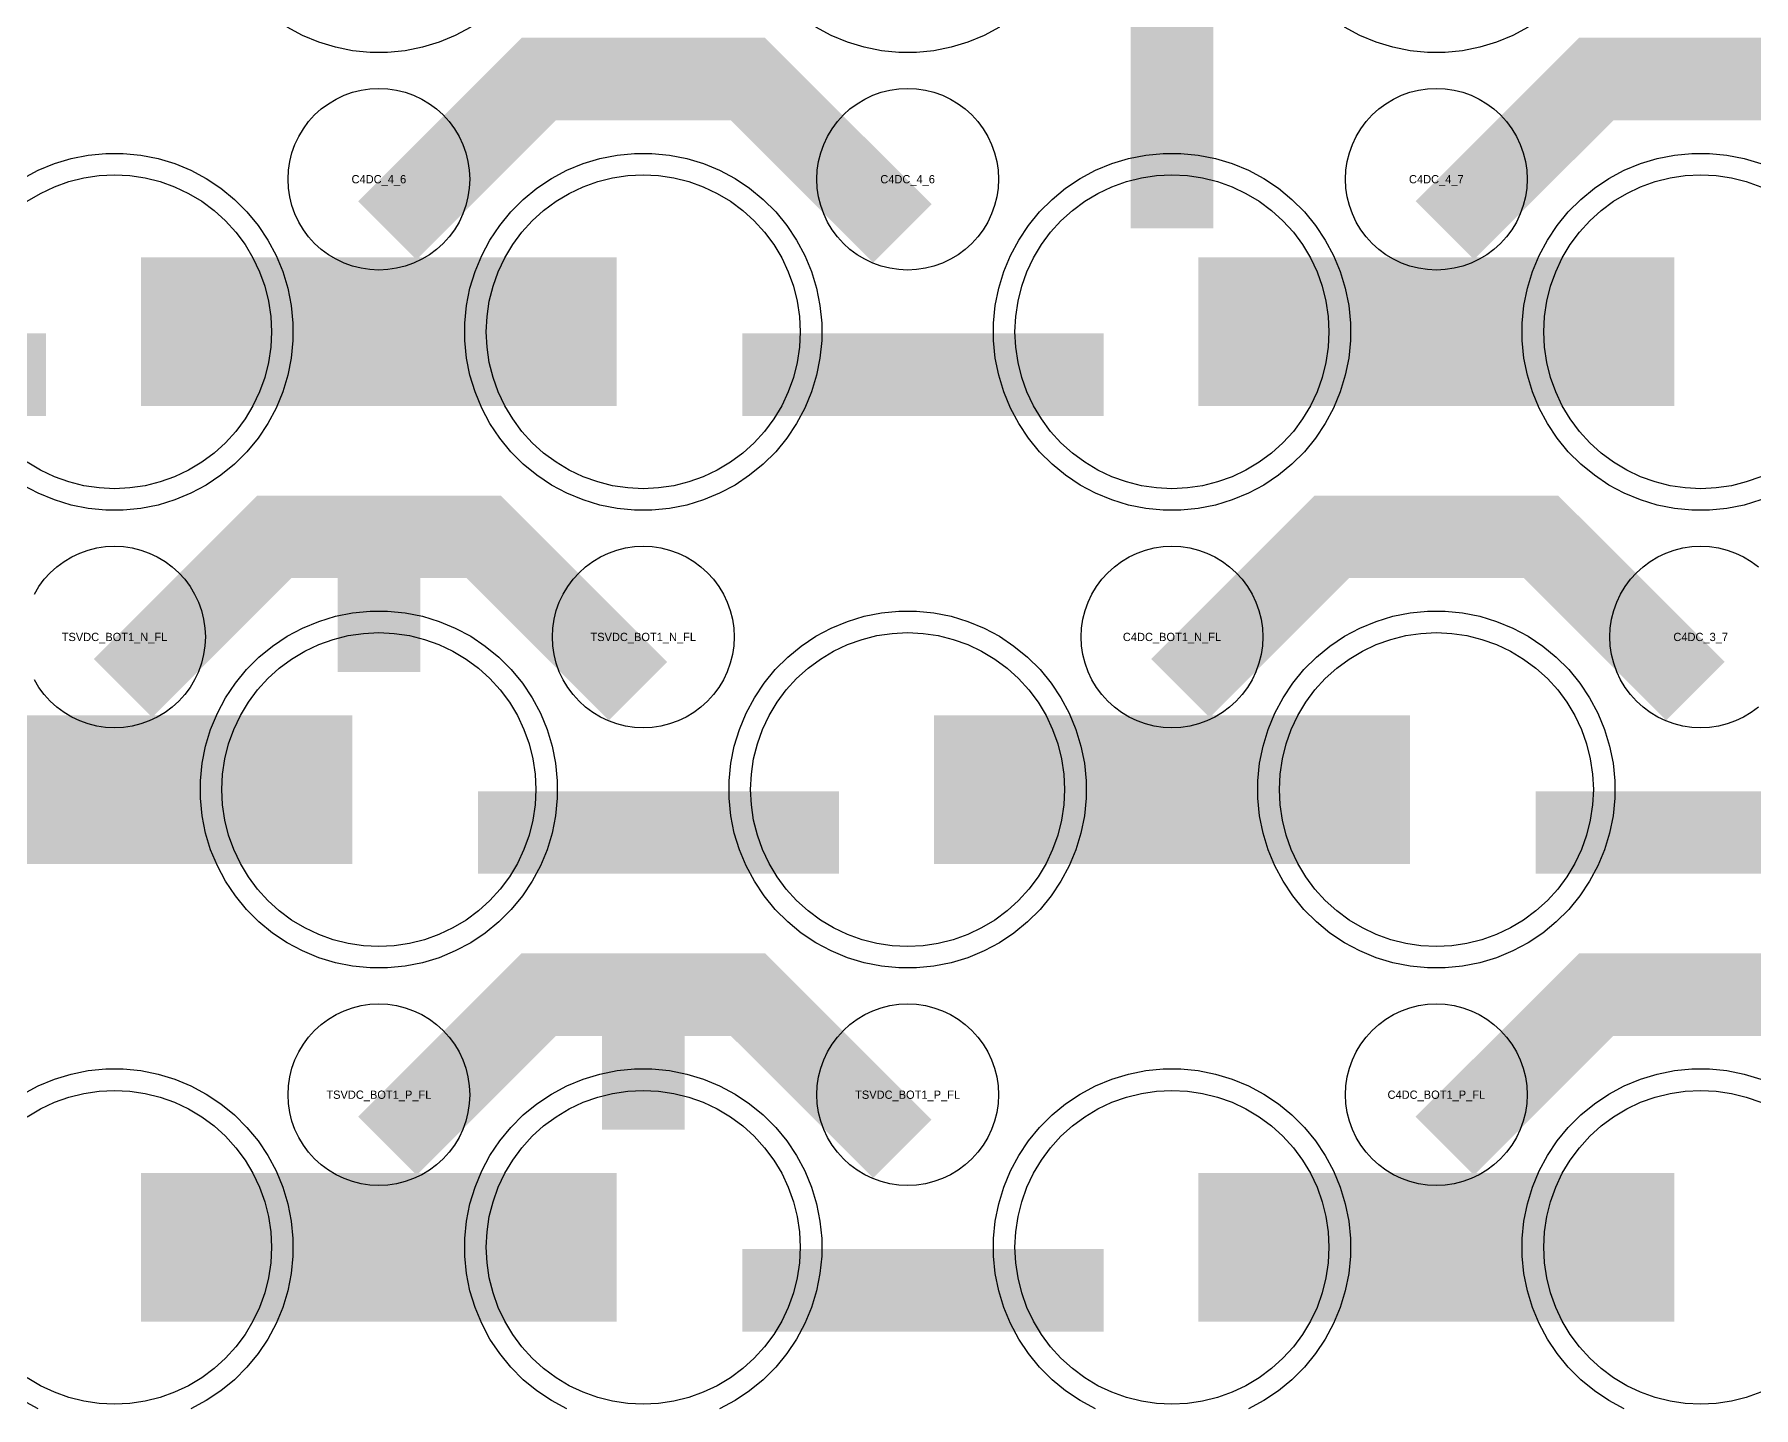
# Model space of a CAD drawing. Extents: x -11880 to 11880, y -14992 to 14992.
# Drawn here: x -10104 to -9584, y -14611 to -14195 of the extents above; entities that cross this region are included whole.
import ezdxf
from ezdxf.enums import TextEntityAlignment as Align

# ---------------------------------------------------------------- set-up
doc = ezdxf.new("R2010")
doc.units = 0
doc.header["$MEASUREMENT"] = 0
for name, color, linetype in [('GDS_775_DT_237', 138, 'CONTINUOUS'), ('RDL1_FS', 34, 'CONTINUOUS'), ('RDL_BS', 160, 'CONTINUOUS')]:
    doc.layers.add(name, color=color, linetype=linetype)

msp = doc.modelspace()

# ---------------------------------------------------------------- linework, layer by layer
at = {"layer": 'RDL1_FS', "color": 241, "true_color": 0xf7abae}
for points in [[(-10106.395, -14245.808), (-10102.395, -14243.41), (-10098.181, -14241.418), (-10093.791, -14239.846), (-10089.268, -14238.714), (-10084.657, -14238.03), (-10080, -14237.801), (-10075.343, -14238.03), (-10070.732, -14238.714), (-10066.209, -14239.846), (-10061.819, -14241.418), (-10057.605, -14243.41), (-10053.605, -14245.808), (-10049.86, -14248.586), (-10046.406, -14251.716), (-10043.276, -14255.17), (-10040.498, -14258.915), (-10038.1, -14262.915), (-10036.108, -14267.129), (-10034.536, -14271.519), (-10033.404, -14276.042), (-10032.72, -14280.653), (-10032.491, -14285.31), (-10032.72, -14289.967), (-10033.404, -14294.578), (-10034.536, -14299.101), (-10036.108, -14303.491), (-10038.1, -14307.705), (-10040.498, -14311.705), (-10043.276, -14315.45), (-10046.406, -14318.904), (-10049.86, -14322.034), (-10053.605, -14324.812), (-10057.605, -14327.21), (-10061.819, -14329.202), (-10066.209, -14330.774), (-10070.732, -14331.906), (-10075.343, -14332.59), (-10080, -14332.819), (-10084.657, -14332.59), (-10089.268, -14331.906), (-10093.791, -14330.774), (-10098.181, -14329.202), (-10102.395, -14327.21), (-10106.395, -14324.812)], [(-9581.819, -14329.202), (-9586.209, -14330.774), (-9590.732, -14331.906), (-9595.343, -14332.59), (-9600, -14332.819), (-9604.657, -14332.59), (-9609.268, -14331.906), (-9613.791, -14330.774), (-9618.181, -14329.202), (-9622.395, -14327.21), (-9626.395, -14324.812), (-9630.14, -14322.034), (-9633.594, -14318.904), (-9636.724, -14315.45), (-9639.502, -14311.705), (-9641.9, -14307.705), (-9643.892, -14303.491), (-9645.464, -14299.101), (-9646.596, -14294.578), (-9647.28, -14289.967), (-9647.509, -14285.31), (-9647.28, -14280.653), (-9646.596, -14276.042), (-9645.464, -14271.519), (-9643.892, -14267.129), (-9641.9, -14262.915), (-9639.502, -14258.915), (-9636.724, -14255.17), (-9633.594, -14251.716), (-9630.14, -14248.586), (-9626.395, -14245.808), (-9622.395, -14243.41), (-9618.181, -14241.418), (-9613.791, -14239.846), (-9609.268, -14238.714), (-9604.657, -14238.03), (-9600, -14237.801), (-9595.343, -14238.03), (-9590.732, -14238.714), (-9586.209, -14239.846), (-9581.819, -14241.418)], [(-10106.395, -14522.933), (-10102.395, -14520.535), (-10098.181, -14518.543), (-10093.791, -14516.971), (-10089.268, -14515.839), (-10084.657, -14515.155), (-10080, -14514.926), (-10075.343, -14515.155), (-10070.732, -14515.839), (-10066.209, -14516.971), (-10061.819, -14518.543), (-10057.605, -14520.535), (-10053.605, -14522.933), (-10049.86, -14525.711), (-10046.406, -14528.841), (-10043.276, -14532.295), (-10040.498, -14536.04), (-10038.1, -14540.04), (-10036.108, -14544.254), (-10034.536, -14548.644), (-10033.404, -14553.167), (-10032.72, -14557.778), (-10032.491, -14562.435), (-10032.72, -14567.092), (-10033.404, -14571.703), (-10034.536, -14576.226), (-10036.108, -14580.616), (-10038.1, -14584.83), (-10040.498, -14588.83), (-10043.276, -14592.575), (-10046.406, -14596.029), (-10049.86, -14599.159), (-10053.605, -14601.937), (-10057.605, -14604.335), (-10061.819, -14606.327), (-10066.209, -14607.899), (-10070.732, -14609.031), (-10075.343, -14609.715), (-10080, -14609.944), (-10084.657, -14609.715), (-10089.268, -14609.031), (-10093.791, -14607.899), (-10098.181, -14606.327), (-10102.395, -14604.335), (-10106.395, -14601.937)], [(-9581.819, -14606.327), (-9586.209, -14607.899), (-9590.732, -14609.031), (-9595.343, -14609.715), (-9600, -14609.944), (-9604.657, -14609.715), (-9609.268, -14609.031), (-9613.791, -14607.899), (-9618.181, -14606.327), (-9622.395, -14604.335), (-9626.395, -14601.937), (-9630.14, -14599.159), (-9633.594, -14596.029), (-9636.724, -14592.575), (-9639.502, -14588.83), (-9641.9, -14584.83), (-9643.892, -14580.616), (-9645.464, -14576.226), (-9646.596, -14571.703), (-9647.28, -14567.092), (-9647.509, -14562.435), (-9647.28, -14557.778), (-9646.596, -14553.167), (-9645.464, -14548.644), (-9643.892, -14544.254), (-9641.9, -14540.04), (-9639.502, -14536.04), (-9636.724, -14532.295), (-9633.594, -14528.841), (-9630.14, -14525.711), (-9626.395, -14522.933), (-9622.395, -14520.535), (-9618.181, -14518.543), (-9613.791, -14516.971), (-9609.268, -14515.839), (-9604.657, -14515.155), (-9600, -14514.926), (-9595.343, -14515.155), (-9590.732, -14515.839), (-9586.209, -14516.971), (-9581.819, -14518.543)]]:
    msp.add_lwpolyline(points, dxfattribs=at)
for points in [[(-9920, -14332.819), (-9924.657, -14332.59), (-9929.268, -14331.906), (-9933.791, -14330.774), (-9938.181, -14329.202), (-9942.395, -14327.21), (-9946.395, -14324.812), (-9950.14, -14322.034), (-9953.594, -14318.904), (-9956.724, -14315.45), (-9959.502, -14311.705), (-9961.9, -14307.705), (-9963.892, -14303.491), (-9965.464, -14299.101), (-9966.596, -14294.578), (-9967.28, -14289.967), (-9967.509, -14285.31), (-9967.28, -14280.653), (-9966.596, -14276.042), (-9965.464, -14271.519), (-9963.892, -14267.129), (-9961.9, -14262.915), (-9959.502, -14258.915), (-9956.724, -14255.17), (-9953.594, -14251.716), (-9950.14, -14248.586), (-9946.395, -14245.808), (-9942.395, -14243.41), (-9938.181, -14241.418), (-9933.791, -14239.846), (-9929.268, -14238.714), (-9924.657, -14238.03), (-9920, -14237.801), (-9915.343, -14238.03), (-9910.732, -14238.714), (-9906.209, -14239.846), (-9901.819, -14241.418), (-9897.605, -14243.41), (-9893.605, -14245.808), (-9889.86, -14248.586), (-9886.406, -14251.716), (-9883.276, -14255.17), (-9880.498, -14258.915), (-9878.1, -14262.915), (-9876.108, -14267.129), (-9874.536, -14271.519), (-9873.404, -14276.042), (-9872.72, -14280.653), (-9872.491, -14285.31), (-9872.72, -14289.967), (-9873.404, -14294.578), (-9874.536, -14299.101), (-9876.108, -14303.491), (-9878.1, -14307.705), (-9880.498, -14311.705), (-9883.276, -14315.45), (-9886.406, -14318.904), (-9889.86, -14322.034), (-9893.605, -14324.812), (-9897.605, -14327.21), (-9901.819, -14329.202), (-9906.209, -14330.774), (-9910.732, -14331.906), (-9915.343, -14332.59)], [(-9760, -14332.819), (-9764.657, -14332.59), (-9769.268, -14331.906), (-9773.791, -14330.774), (-9778.181, -14329.202), (-9782.395, -14327.21), (-9786.395, -14324.812), (-9790.14, -14322.034), (-9793.594, -14318.904), (-9796.724, -14315.45), (-9799.502, -14311.705), (-9801.9, -14307.705), (-9803.892, -14303.491), (-9805.464, -14299.101), (-9806.596, -14294.578), (-9807.28, -14289.967), (-9807.509, -14285.31), (-9807.28, -14280.653), (-9806.596, -14276.042), (-9805.464, -14271.519), (-9803.892, -14267.129), (-9801.9, -14262.915), (-9799.502, -14258.915), (-9796.724, -14255.17), (-9793.594, -14251.716), (-9790.14, -14248.586), (-9786.395, -14245.808), (-9782.395, -14243.41), (-9778.181, -14241.418), (-9773.791, -14239.846), (-9769.268, -14238.714), (-9764.657, -14238.03), (-9760, -14237.801), (-9755.343, -14238.03), (-9750.732, -14238.714), (-9746.209, -14239.846), (-9741.819, -14241.418), (-9737.605, -14243.41), (-9733.605, -14245.808), (-9729.86, -14248.586), (-9726.406, -14251.716), (-9723.276, -14255.17), (-9720.498, -14258.915), (-9718.1, -14262.915), (-9716.108, -14267.129), (-9714.536, -14271.519), (-9713.404, -14276.042), (-9712.72, -14280.653), (-9712.491, -14285.31), (-9712.72, -14289.967), (-9713.404, -14294.578), (-9714.536, -14299.101), (-9716.108, -14303.491), (-9718.1, -14307.705), (-9720.498, -14311.705), (-9723.276, -14315.45), (-9726.406, -14318.904), (-9729.86, -14322.034), (-9733.605, -14324.812), (-9737.605, -14327.21), (-9741.819, -14329.202), (-9746.209, -14330.774), (-9750.732, -14331.906), (-9755.343, -14332.59)], [(-10000, -14471.379), (-10004.657, -14471.15), (-10009.268, -14470.466), (-10013.791, -14469.334), (-10018.181, -14467.762), (-10022.395, -14465.77), (-10026.395, -14463.372), (-10030.14, -14460.594), (-10033.594, -14457.464), (-10036.724, -14454.01), (-10039.502, -14450.265), (-10041.9, -14446.265), (-10043.892, -14442.051), (-10045.464, -14437.661), (-10046.596, -14433.138), (-10047.28, -14428.527), (-10047.509, -14423.87), (-10047.28, -14419.213), (-10046.596, -14414.602), (-10045.464, -14410.079), (-10043.892, -14405.689), (-10041.9, -14401.475), (-10039.502, -14397.475), (-10036.724, -14393.73), (-10033.594, -14390.276), (-10030.14, -14387.146), (-10026.395, -14384.368), (-10022.395, -14381.97), (-10018.181, -14379.978), (-10013.791, -14378.406), (-10009.268, -14377.274), (-10004.657, -14376.59), (-10000, -14376.361), (-9995.343, -14376.59), (-9990.732, -14377.274), (-9986.209, -14378.406), (-9981.819, -14379.978), (-9977.605, -14381.97), (-9973.605, -14384.368), (-9969.86, -14387.146), (-9966.406, -14390.276), (-9963.276, -14393.73), (-9960.498, -14397.475), (-9958.1, -14401.475), (-9956.108, -14405.689), (-9954.536, -14410.079), (-9953.404, -14414.602), (-9952.72, -14419.213), (-9952.491, -14423.87), (-9952.72, -14428.527), (-9953.404, -14433.138), (-9954.536, -14437.661), (-9956.108, -14442.051), (-9958.1, -14446.265), (-9960.498, -14450.265), (-9963.276, -14454.01), (-9966.406, -14457.464), (-9969.86, -14460.594), (-9973.605, -14463.372), (-9977.605, -14465.77), (-9981.819, -14467.762), (-9986.209, -14469.334), (-9990.732, -14470.466), (-9995.343, -14471.15)], [(-9840, -14471.379), (-9844.657, -14471.15), (-9849.268, -14470.466), (-9853.791, -14469.334), (-9858.181, -14467.762), (-9862.395, -14465.77), (-9866.395, -14463.372), (-9870.14, -14460.594), (-9873.594, -14457.464), (-9876.724, -14454.01), (-9879.502, -14450.265), (-9881.9, -14446.265), (-9883.892, -14442.051), (-9885.464, -14437.661), (-9886.596, -14433.138), (-9887.28, -14428.527), (-9887.509, -14423.87), (-9887.28, -14419.213), (-9886.596, -14414.602), (-9885.464, -14410.079), (-9883.892, -14405.689), (-9881.9, -14401.475), (-9879.502, -14397.475), (-9876.724, -14393.73), (-9873.594, -14390.276), (-9870.14, -14387.146), (-9866.395, -14384.368), (-9862.395, -14381.97), (-9858.181, -14379.978), (-9853.791, -14378.406), (-9849.268, -14377.274), (-9844.657, -14376.59), (-9840, -14376.361), (-9835.343, -14376.59), (-9830.732, -14377.274), (-9826.209, -14378.406), (-9821.819, -14379.978), (-9817.605, -14381.97), (-9813.605, -14384.368), (-9809.86, -14387.146), (-9806.406, -14390.276), (-9803.276, -14393.73), (-9800.498, -14397.475), (-9798.1, -14401.475), (-9796.108, -14405.689), (-9794.536, -14410.079), (-9793.404, -14414.602), (-9792.72, -14419.213), (-9792.491, -14423.87), (-9792.72, -14428.527), (-9793.404, -14433.138), (-9794.536, -14437.661), (-9796.108, -14442.051), (-9798.1, -14446.265), (-9800.498, -14450.265), (-9803.276, -14454.01), (-9806.406, -14457.464), (-9809.86, -14460.594), (-9813.605, -14463.372), (-9817.605, -14465.77), (-9821.819, -14467.762), (-9826.209, -14469.334), (-9830.732, -14470.466), (-9835.343, -14471.15)], [(-9680, -14471.379), (-9684.657, -14471.15), (-9689.268, -14470.466), (-9693.791, -14469.334), (-9698.181, -14467.762), (-9702.395, -14465.77), (-9706.395, -14463.372), (-9710.14, -14460.594), (-9713.594, -14457.464), (-9716.724, -14454.01), (-9719.502, -14450.265), (-9721.9, -14446.265), (-9723.892, -14442.051), (-9725.464, -14437.661), (-9726.596, -14433.138), (-9727.28, -14428.527), (-9727.509, -14423.87), (-9727.28, -14419.213), (-9726.596, -14414.602), (-9725.464, -14410.079), (-9723.892, -14405.689), (-9721.9, -14401.475), (-9719.502, -14397.475), (-9716.724, -14393.73), (-9713.594, -14390.276), (-9710.14, -14387.146), (-9706.395, -14384.368), (-9702.395, -14381.97), (-9698.181, -14379.978), (-9693.791, -14378.406), (-9689.268, -14377.274), (-9684.657, -14376.59), (-9680, -14376.361), (-9675.343, -14376.59), (-9670.732, -14377.274), (-9666.209, -14378.406), (-9661.819, -14379.978), (-9657.605, -14381.97), (-9653.605, -14384.368), (-9649.86, -14387.146), (-9646.406, -14390.276), (-9643.276, -14393.73), (-9640.498, -14397.475), (-9638.1, -14401.475), (-9636.108, -14405.689), (-9634.536, -14410.079), (-9633.404, -14414.602), (-9632.72, -14419.213), (-9632.491, -14423.87), (-9632.72, -14428.527), (-9633.404, -14433.138), (-9634.536, -14437.661), (-9636.108, -14442.051), (-9638.1, -14446.265), (-9640.498, -14450.265), (-9643.276, -14454.01), (-9646.406, -14457.464), (-9649.86, -14460.594), (-9653.605, -14463.372), (-9657.605, -14465.77), (-9661.819, -14467.762), (-9666.209, -14469.334), (-9670.732, -14470.466), (-9675.343, -14471.15)], [(-9920, -14609.944), (-9924.657, -14609.715), (-9929.268, -14609.031), (-9933.791, -14607.899), (-9938.181, -14606.327), (-9942.395, -14604.335), (-9946.395, -14601.937), (-9950.14, -14599.159), (-9953.594, -14596.029), (-9956.724, -14592.575), (-9959.502, -14588.83), (-9961.9, -14584.83), (-9963.892, -14580.616), (-9965.464, -14576.226), (-9966.596, -14571.703), (-9967.28, -14567.092), (-9967.509, -14562.435), (-9967.28, -14557.778), (-9966.596, -14553.167), (-9965.464, -14548.644), (-9963.892, -14544.254), (-9961.9, -14540.04), (-9959.502, -14536.04), (-9956.724, -14532.295), (-9953.594, -14528.841), (-9950.14, -14525.711), (-9946.395, -14522.933), (-9942.395, -14520.535), (-9938.181, -14518.543), (-9933.791, -14516.971), (-9929.268, -14515.839), (-9924.657, -14515.155), (-9920, -14514.926), (-9915.343, -14515.155), (-9910.732, -14515.839), (-9906.209, -14516.971), (-9901.819, -14518.543), (-9897.605, -14520.535), (-9893.605, -14522.933), (-9889.86, -14525.711), (-9886.406, -14528.841), (-9883.276, -14532.295), (-9880.498, -14536.04), (-9878.1, -14540.04), (-9876.108, -14544.254), (-9874.536, -14548.644), (-9873.404, -14553.167), (-9872.72, -14557.778), (-9872.491, -14562.435), (-9872.72, -14567.092), (-9873.404, -14571.703), (-9874.536, -14576.226), (-9876.108, -14580.616), (-9878.1, -14584.83), (-9880.498, -14588.83), (-9883.276, -14592.575), (-9886.406, -14596.029), (-9889.86, -14599.159), (-9893.605, -14601.937), (-9897.605, -14604.335), (-9901.819, -14606.327), (-9906.209, -14607.899), (-9910.732, -14609.031), (-9915.343, -14609.715)], [(-9760, -14609.944), (-9764.657, -14609.715), (-9769.268, -14609.031), (-9773.791, -14607.899), (-9778.181, -14606.327), (-9782.395, -14604.335), (-9786.395, -14601.937), (-9790.14, -14599.159), (-9793.594, -14596.029), (-9796.724, -14592.575), (-9799.502, -14588.83), (-9801.9, -14584.83), (-9803.892, -14580.616), (-9805.464, -14576.226), (-9806.596, -14571.703), (-9807.28, -14567.092), (-9807.509, -14562.435), (-9807.28, -14557.778), (-9806.596, -14553.167), (-9805.464, -14548.644), (-9803.892, -14544.254), (-9801.9, -14540.04), (-9799.502, -14536.04), (-9796.724, -14532.295), (-9793.594, -14528.841), (-9790.14, -14525.711), (-9786.395, -14522.933), (-9782.395, -14520.535), (-9778.181, -14518.543), (-9773.791, -14516.971), (-9769.268, -14515.839), (-9764.657, -14515.155), (-9760, -14514.926), (-9755.343, -14515.155), (-9750.732, -14515.839), (-9746.209, -14516.971), (-9741.819, -14518.543), (-9737.605, -14520.535), (-9733.605, -14522.933), (-9729.86, -14525.711), (-9726.406, -14528.841), (-9723.276, -14532.295), (-9720.498, -14536.04), (-9718.1, -14540.04), (-9716.108, -14544.254), (-9714.536, -14548.644), (-9713.404, -14553.167), (-9712.72, -14557.778), (-9712.491, -14562.435), (-9712.72, -14567.092), (-9713.404, -14571.703), (-9714.536, -14576.226), (-9716.108, -14580.616), (-9718.1, -14584.83), (-9720.498, -14588.83), (-9723.276, -14592.575), (-9726.406, -14596.029), (-9729.86, -14599.159), (-9733.605, -14601.937), (-9737.605, -14604.335), (-9741.819, -14606.327), (-9746.209, -14607.899), (-9750.732, -14609.031), (-9755.343, -14609.715)]]:
    msp.add_lwpolyline(points, close=True, dxfattribs=at)
for points in [[(-10071.998, -14285.31, 45, 45, 0), (-9999.998, -14285.31, 45, 45, 0)], [(-9999.998, -14285.31, 45, 45, 0), (-9927.998, -14285.31, 45, 45, 0)], [(-9751.998, -14285.31, 45, 45, 0), (-9679.998, -14285.31, 45, 45, 0)], [(-9679.998, -14285.31, 45, 45, 0), (-9607.998, -14285.31, 45, 45, 0)], [(-10151.998, -14423.87, 45, 45, 0), (-10079.998, -14423.87, 45, 45, 0)], [(-10079.998, -14423.87, 45, 45, 0), (-10007.998, -14423.87, 45, 45, 0)], [(-9831.998, -14423.87, 45, 45, 0), (-9759.998, -14423.87, 45, 45, 0)], [(-9759.998, -14423.87, 45, 45, 0), (-9687.998, -14423.87, 45, 45, 0)], [(-10071.998, -14562.435, 45, 45, 0), (-9999.998, -14562.435, 45, 45, 0)], [(-9999.998, -14562.435, 45, 45, 0), (-9927.998, -14562.435, 45, 45, 0)], [(-9751.998, -14562.435, 45, 45, 0), (-9679.998, -14562.435, 45, 45, 0)], [(-9679.998, -14562.435, 45, 45, 0), (-9607.998, -14562.435, 45, 45, 0)]]:
    msp.add_lwpolyline(points, format="xyseb", dxfattribs=at)
at = {"layer": 'RDL_BS', "color": 241, "true_color": 0xf7abae}
for points in [[(-9760, -14254.035, 25, 25, 0), (-9760, -14147.258, 25, 25, 0)], [(-10209.984, -14298.323, 25, 25, 0), (-10100.719, -14298.323, 25, 25, 0)], [(-9889.984, -14298.323, 25, 25, 0), (-9780.719, -14298.323, 25, 25, 0)], [(-10000, -14343.051, 25, 25, 0), (-10000, -14388.259, 25, 25, 0)], [(-10077.438, -14393.184, 25, 25, 0), (-10031.623, -14347.369, 25, 25, 0), (-9998.07, -14347.369, 25, 25, 0)], [(-9921.599, -14394.083, 25, 25, 0), (-9968.313, -14347.369, 25, 25, 0), (-9998.071, -14347.369, 25, 25, 0)], [(-9969.984, -14436.883, 25, 25, 0), (-9860.719, -14436.883, 25, 25, 0)], [(-9649.984, -14436.883, 25, 25, 0), (-9540.719, -14436.883, 25, 25, 0)], [(-9997.438, -14531.749, 25, 25, 0), (-9951.623, -14485.934, 25, 25, 0), (-9918.07, -14485.934, 25, 25, 0)], [(-9920, -14481.616, 25, 25, 0), (-9920, -14526.824, 25, 25, 0)], [(-9841.599, -14532.648, 25, 25, 0), (-9888.313, -14485.934, 25, 25, 0), (-9918.071, -14485.934, 25, 25, 0)], [(-9889.984, -14575.448, 25, 25, 0), (-9780.719, -14575.448, 25, 25, 0)]]:
    msp.add_lwpolyline(points, format="xyseb", dxfattribs=at)
at = {"layer": 'RDL_BS'}
for points in [[(-9972.223, -14193.128), (-9976.885, -14195.62), (-9981.795, -14197.651), (-9986.835, -14199.182), (-9992.062, -14200.228), (-9997.356, -14200.745), (-10002.644, -14200.745), (-10007.938, -14200.228), (-10013.165, -14199.182), (-10018.205, -14197.651), (-10023.115, -14195.62), (-10027.777, -14193.128)], [(-9582.557, -14398.936), (-9584.72, -14400.539), (-9587.044, -14401.932), (-9589.481, -14403.084), (-9592.016, -14403.991), (-9594.635, -14404.648), (-9597.307, -14405.044), (-9600, -14405.176), (-9602.693, -14405.044), (-9605.365, -14404.648), (-9607.984, -14403.991), (-9610.519, -14403.084), (-9612.956, -14401.932), (-9615.28, -14400.539), (-9617.443, -14398.936), (-9619.442, -14397.124), (-9621.254, -14395.125), (-9622.857, -14392.962), (-9624.25, -14390.638), (-9625.402, -14388.201), (-9626.309, -14385.666), (-9626.966, -14383.047), (-9627.362, -14380.375), (-9627.494, -14377.682), (-9627.362, -14374.989), (-9626.966, -14372.317), (-9626.309, -14369.698), (-9625.402, -14367.163), (-9624.25, -14364.726), (-9622.857, -14362.402), (-9621.254, -14360.239), (-9619.442, -14358.24), (-9617.443, -14356.428), (-9615.28, -14354.825), (-9612.956, -14353.432), (-9610.519, -14352.28), (-9607.984, -14351.373), (-9605.365, -14350.716), (-9602.693, -14350.32), (-9600, -14350.188), (-9597.307, -14350.32), (-9594.635, -14350.716), (-9592.016, -14351.373), (-9589.481, -14352.28), (-9587.044, -14353.432), (-9584.72, -14354.825), (-9582.557, -14356.428)]]:
    msp.add_lwpolyline(points, dxfattribs=at)
for points in [[(-9997.438, -14254.624, 25, 25, 0), (-9951.623, -14208.809, 25, 25, 0), (-9918.07, -14208.809, 25, 25, 0)], [(-9841.599, -14255.523, 25, 25, 0), (-9888.313, -14208.809, 25, 25, 0), (-9918.071, -14208.809, 25, 25, 0)], [(-9677.438, -14254.624, 25, 25, 0), (-9631.623, -14208.809, 25, 25, 0), (-9598.07, -14208.809, 25, 25, 0)], [(-9521.599, -14255.523, 25, 25, 0), (-9568.313, -14208.809, 25, 25, 0), (-9598.071, -14208.809, 25, 25, 0)], [(-10000, -14361.33, 25, 25, 0), (-10000, -14334.869, 25, 25, 0)], [(-9757.438, -14393.184, 25, 25, 0), (-9711.623, -14347.369, 25, 25, 0), (-9678.07, -14347.369, 25, 25, 0)], [(-9601.599, -14394.083, 25, 25, 0), (-9648.313, -14347.369, 25, 25, 0), (-9678.071, -14347.369, 25, 25, 0)], [(-9920, -14499.895, 25, 25, 0), (-9920, -14473.434, 25, 25, 0)], [(-9677.438, -14531.749, 25, 25, 0), (-9631.623, -14485.934, 25, 25, 0), (-9598.07, -14485.934, 25, 25, 0)], [(-9521.599, -14532.648, 25, 25, 0), (-9568.313, -14485.934, 25, 25, 0), (-9598.071, -14485.934, 25, 25, 0)]]:
    msp.add_lwpolyline(points, format="xyseb", dxfattribs=at)
at = {"layer": 'RDL_BS', "color": 241, "true_color": 0xf7abae}
for points in [[(-9812.223, -14193.128), (-9816.885, -14195.62), (-9821.795, -14197.651), (-9826.835, -14199.182), (-9832.062, -14200.228), (-9837.356, -14200.745), (-9842.644, -14200.745), (-9847.938, -14200.228), (-9853.165, -14199.182), (-9858.205, -14197.651), (-9863.115, -14195.62), (-9867.777, -14193.128)], [(-9652.223, -14193.128), (-9656.885, -14195.62), (-9661.795, -14197.651), (-9666.835, -14199.182), (-9672.062, -14200.228), (-9677.356, -14200.745), (-9682.644, -14200.745), (-9687.938, -14200.228), (-9693.165, -14199.182), (-9698.205, -14197.651), (-9703.115, -14195.62), (-9707.777, -14193.128)], [(-10107.777, -14238.927), (-10103.115, -14236.435), (-10098.205, -14234.404), (-10093.165, -14232.873), (-10087.938, -14231.827), (-10082.644, -14231.31), (-10077.356, -14231.31), (-10072.062, -14231.827), (-10066.835, -14232.873), (-10061.795, -14234.404), (-10056.885, -14236.435), (-10052.223, -14238.927), (-10047.809, -14241.874), (-10043.708, -14245.236), (-10039.926, -14249.018), (-10036.564, -14253.119), (-10033.617, -14257.533), (-10031.125, -14262.195), (-10029.094, -14267.105), (-10027.563, -14272.145), (-10026.517, -14277.372), (-10026, -14282.666), (-10026, -14287.954), (-10026.517, -14293.248), (-10027.563, -14298.475), (-10029.094, -14303.515), (-10031.125, -14308.425), (-10033.617, -14313.087), (-10036.564, -14317.501), (-10039.926, -14321.602), (-10043.708, -14325.384), (-10047.809, -14328.746), (-10052.223, -14331.693), (-10056.885, -14334.185), (-10061.795, -14336.216), (-10066.835, -14337.747), (-10072.062, -14338.793), (-10077.356, -14339.31), (-10082.644, -14339.31), (-10087.938, -14338.793), (-10093.165, -14337.747), (-10098.205, -14336.216), (-10103.115, -14334.185), (-10107.777, -14331.693)], [(-9581.795, -14336.216), (-9586.835, -14337.747), (-9592.062, -14338.793), (-9597.356, -14339.31), (-9602.644, -14339.31), (-9607.938, -14338.793), (-9613.165, -14337.747), (-9618.205, -14336.216), (-9623.115, -14334.185), (-9627.777, -14331.693), (-9632.191, -14328.746), (-9636.292, -14325.384), (-9640.074, -14321.602), (-9643.436, -14317.501), (-9646.383, -14313.087), (-9648.875, -14308.425), (-9650.906, -14303.515), (-9652.437, -14298.475), (-9653.483, -14293.248), (-9654, -14287.954), (-9654, -14282.666), (-9653.483, -14277.372), (-9652.437, -14272.145), (-9650.906, -14267.105), (-9648.875, -14262.195), (-9646.383, -14257.533), (-9643.436, -14253.119), (-9640.074, -14249.018), (-9636.292, -14245.236), (-9632.191, -14241.874), (-9627.777, -14238.927), (-9623.115, -14236.435), (-9618.205, -14234.404), (-9613.165, -14232.873), (-9607.938, -14231.827), (-9602.644, -14231.31), (-9597.356, -14231.31), (-9592.062, -14231.827), (-9586.835, -14232.873), (-9581.795, -14234.404)], [(-10104.25, -14364.726), (-10102.857, -14362.402), (-10101.254, -14360.239), (-10099.442, -14358.24), (-10097.443, -14356.428), (-10095.28, -14354.825), (-10092.956, -14353.432), (-10090.519, -14352.28), (-10087.984, -14351.373), (-10085.365, -14350.716), (-10082.693, -14350.32), (-10080, -14350.188), (-10077.307, -14350.32), (-10074.635, -14350.716), (-10072.016, -14351.373), (-10069.481, -14352.28), (-10067.044, -14353.432), (-10064.72, -14354.825), (-10062.557, -14356.428), (-10060.558, -14358.24), (-10058.746, -14360.239), (-10057.143, -14362.402), (-10055.75, -14364.726), (-10054.598, -14367.163), (-10053.691, -14369.698), (-10053.034, -14372.317), (-10052.638, -14374.989), (-10052.506, -14377.682), (-10052.638, -14380.375), (-10053.034, -14383.047), (-10053.691, -14385.666), (-10054.598, -14388.201), (-10055.75, -14390.638), (-10057.143, -14392.962), (-10058.746, -14395.125), (-10060.558, -14397.124), (-10062.557, -14398.936), (-10064.72, -14400.539), (-10067.044, -14401.932), (-10069.481, -14403.084), (-10072.016, -14403.991), (-10074.635, -14404.648), (-10077.307, -14405.044), (-10080, -14405.176), (-10082.693, -14405.044), (-10085.365, -14404.648), (-10087.984, -14403.991), (-10090.519, -14403.084), (-10092.956, -14401.932), (-10095.28, -14400.539), (-10097.443, -14398.936), (-10099.442, -14397.124), (-10101.254, -14395.125), (-10102.857, -14392.962), (-10104.25, -14390.638)], [(-10107.777, -14516.052), (-10103.115, -14513.56), (-10098.205, -14511.529), (-10093.165, -14509.998), (-10087.938, -14508.952), (-10082.644, -14508.435), (-10077.356, -14508.435), (-10072.062, -14508.952), (-10066.835, -14509.998), (-10061.795, -14511.529), (-10056.885, -14513.56), (-10052.223, -14516.052), (-10047.809, -14518.999), (-10043.708, -14522.361), (-10039.926, -14526.143), (-10036.564, -14530.244), (-10033.617, -14534.658), (-10031.125, -14539.32), (-10029.094, -14544.23), (-10027.563, -14549.27), (-10026.517, -14554.497), (-10026, -14559.791), (-10026, -14565.079), (-10026.517, -14570.373), (-10027.563, -14575.6), (-10029.094, -14580.64), (-10031.125, -14585.55), (-10033.617, -14590.212), (-10036.564, -14594.626), (-10039.926, -14598.727), (-10043.708, -14602.509), (-10047.809, -14605.871), (-10052.223, -14608.818), (-10056.885, -14611.31)], [(-9943.115, -14611.31), (-9947.777, -14608.818), (-9952.191, -14605.871), (-9956.292, -14602.509), (-9960.074, -14598.727), (-9963.436, -14594.626), (-9966.383, -14590.212), (-9968.875, -14585.55), (-9970.906, -14580.64), (-9972.437, -14575.6), (-9973.483, -14570.373), (-9974, -14565.079), (-9974, -14559.791), (-9973.483, -14554.497), (-9972.437, -14549.27), (-9970.906, -14544.23), (-9968.875, -14539.32), (-9966.383, -14534.658), (-9963.436, -14530.244), (-9960.074, -14526.143), (-9956.292, -14522.361), (-9952.191, -14518.999), (-9947.777, -14516.052), (-9943.115, -14513.56), (-9938.205, -14511.529), (-9933.165, -14509.998), (-9927.938, -14508.952), (-9922.644, -14508.435), (-9917.356, -14508.435), (-9912.062, -14508.952), (-9906.835, -14509.998), (-9901.795, -14511.529), (-9896.885, -14513.56), (-9892.223, -14516.052), (-9887.809, -14518.999), (-9883.708, -14522.361), (-9879.926, -14526.143), (-9876.564, -14530.244), (-9873.617, -14534.658), (-9871.125, -14539.32), (-9869.094, -14544.23), (-9867.563, -14549.27), (-9866.517, -14554.497), (-9866, -14559.791), (-9866, -14565.079), (-9866.517, -14570.373), (-9867.563, -14575.6), (-9869.094, -14580.64), (-9871.125, -14585.55), (-9873.617, -14590.212), (-9876.564, -14594.626), (-9879.926, -14598.727), (-9883.708, -14602.509), (-9887.809, -14605.871), (-9892.223, -14608.818), (-9896.885, -14611.31)], [(-9783.115, -14611.31), (-9787.777, -14608.818), (-9792.191, -14605.871), (-9796.292, -14602.509), (-9800.074, -14598.727), (-9803.436, -14594.626), (-9806.383, -14590.212), (-9808.875, -14585.55), (-9810.906, -14580.64), (-9812.437, -14575.6), (-9813.483, -14570.373), (-9814, -14565.079), (-9814, -14559.791), (-9813.483, -14554.497), (-9812.437, -14549.27), (-9810.906, -14544.23), (-9808.875, -14539.32), (-9806.383, -14534.658), (-9803.436, -14530.244), (-9800.074, -14526.143), (-9796.292, -14522.361), (-9792.191, -14518.999), (-9787.777, -14516.052), (-9783.115, -14513.56), (-9778.205, -14511.529), (-9773.165, -14509.998), (-9767.938, -14508.952), (-9762.644, -14508.435), (-9757.356, -14508.435), (-9752.062, -14508.952), (-9746.835, -14509.998), (-9741.795, -14511.529), (-9736.885, -14513.56), (-9732.223, -14516.052), (-9727.809, -14518.999), (-9723.708, -14522.361), (-9719.926, -14526.143), (-9716.564, -14530.244), (-9713.617, -14534.658), (-9711.125, -14539.32), (-9709.094, -14544.23), (-9707.563, -14549.27), (-9706.517, -14554.497), (-9706, -14559.791), (-9706, -14565.079), (-9706.517, -14570.373), (-9707.563, -14575.6), (-9709.094, -14580.64), (-9711.125, -14585.55), (-9713.617, -14590.212), (-9716.564, -14594.626), (-9719.926, -14598.727), (-9723.708, -14602.509), (-9727.809, -14605.871), (-9732.223, -14608.818), (-9736.885, -14611.31)], [(-9623.115, -14611.31), (-9627.777, -14608.818), (-9632.191, -14605.871), (-9636.292, -14602.509), (-9640.074, -14598.727), (-9643.436, -14594.626), (-9646.383, -14590.212), (-9648.875, -14585.55), (-9650.906, -14580.64), (-9652.437, -14575.6), (-9653.483, -14570.373), (-9654, -14565.079), (-9654, -14559.791), (-9653.483, -14554.497), (-9652.437, -14549.27), (-9650.906, -14544.23), (-9648.875, -14539.32), (-9646.383, -14534.658), (-9643.436, -14530.244), (-9640.074, -14526.143), (-9636.292, -14522.361), (-9632.191, -14518.999), (-9627.777, -14516.052), (-9623.115, -14513.56), (-9618.205, -14511.529), (-9613.165, -14509.998), (-9607.938, -14508.952), (-9602.644, -14508.435), (-9597.356, -14508.435), (-9592.062, -14508.952), (-9586.835, -14509.998), (-9581.795, -14511.529)], [(-10103.115, -14611.31), (-10107.777, -14608.818)]]:
    msp.add_lwpolyline(points, dxfattribs=at)
at = {"layer": 'RDL_BS'}
for points in [[(-10000, -14266.616), (-10002.693, -14266.484), (-10005.365, -14266.088), (-10007.984, -14265.431), (-10010.519, -14264.524), (-10012.956, -14263.372), (-10015.28, -14261.979), (-10017.443, -14260.376), (-10019.442, -14258.564), (-10021.254, -14256.565), (-10022.857, -14254.402), (-10024.25, -14252.078), (-10025.402, -14249.641), (-10026.309, -14247.106), (-10026.966, -14244.487), (-10027.362, -14241.815), (-10027.494, -14239.122), (-10027.362, -14236.429), (-10026.966, -14233.757), (-10026.309, -14231.138), (-10025.402, -14228.603), (-10024.25, -14226.166), (-10022.857, -14223.842), (-10021.254, -14221.679), (-10019.442, -14219.68), (-10017.443, -14217.868), (-10015.28, -14216.265), (-10012.956, -14214.872), (-10010.519, -14213.72), (-10007.984, -14212.813), (-10005.365, -14212.156), (-10002.693, -14211.76), (-10000, -14211.628), (-9997.307, -14211.76), (-9994.635, -14212.156), (-9992.016, -14212.813), (-9989.481, -14213.72), (-9987.044, -14214.872), (-9984.72, -14216.265), (-9982.557, -14217.868), (-9980.558, -14219.68), (-9978.746, -14221.679), (-9977.143, -14223.842), (-9975.75, -14226.166), (-9974.598, -14228.603), (-9973.691, -14231.138), (-9973.034, -14233.757), (-9972.638, -14236.429), (-9972.506, -14239.122), (-9972.638, -14241.815), (-9973.034, -14244.487), (-9973.691, -14247.106), (-9974.598, -14249.641), (-9975.75, -14252.078), (-9977.143, -14254.402), (-9978.746, -14256.565), (-9980.558, -14258.564), (-9982.557, -14260.376), (-9984.72, -14261.979), (-9987.044, -14263.372), (-9989.481, -14264.524), (-9992.016, -14265.431), (-9994.635, -14266.088), (-9997.307, -14266.484)], [(-9840, -14266.616), (-9842.693, -14266.484), (-9845.365, -14266.088), (-9847.984, -14265.431), (-9850.519, -14264.524), (-9852.956, -14263.372), (-9855.28, -14261.979), (-9857.443, -14260.376), (-9859.442, -14258.564), (-9861.254, -14256.565), (-9862.857, -14254.402), (-9864.25, -14252.078), (-9865.402, -14249.641), (-9866.309, -14247.106), (-9866.966, -14244.487), (-9867.362, -14241.815), (-9867.494, -14239.122), (-9867.362, -14236.429), (-9866.966, -14233.757), (-9866.309, -14231.138), (-9865.402, -14228.603), (-9864.25, -14226.166), (-9862.857, -14223.842), (-9861.254, -14221.679), (-9859.442, -14219.68), (-9857.443, -14217.868), (-9855.28, -14216.265), (-9852.956, -14214.872), (-9850.519, -14213.72), (-9847.984, -14212.813), (-9845.365, -14212.156), (-9842.693, -14211.76), (-9840, -14211.628), (-9837.307, -14211.76), (-9834.635, -14212.156), (-9832.016, -14212.813), (-9829.481, -14213.72), (-9827.044, -14214.872), (-9824.72, -14216.265), (-9822.557, -14217.868), (-9820.558, -14219.68), (-9818.746, -14221.679), (-9817.143, -14223.842), (-9815.75, -14226.166), (-9814.598, -14228.603), (-9813.691, -14231.138), (-9813.034, -14233.757), (-9812.638, -14236.429), (-9812.506, -14239.122), (-9812.638, -14241.815), (-9813.034, -14244.487), (-9813.691, -14247.106), (-9814.598, -14249.641), (-9815.75, -14252.078), (-9817.143, -14254.402), (-9818.746, -14256.565), (-9820.558, -14258.564), (-9822.557, -14260.376), (-9824.72, -14261.979), (-9827.044, -14263.372), (-9829.481, -14264.524), (-9832.016, -14265.431), (-9834.635, -14266.088), (-9837.307, -14266.484)], [(-9680, -14266.616), (-9682.693, -14266.484), (-9685.365, -14266.088), (-9687.984, -14265.431), (-9690.519, -14264.524), (-9692.956, -14263.372), (-9695.28, -14261.979), (-9697.443, -14260.376), (-9699.442, -14258.564), (-9701.254, -14256.565), (-9702.857, -14254.402), (-9704.25, -14252.078), (-9705.402, -14249.641), (-9706.309, -14247.106), (-9706.966, -14244.487), (-9707.362, -14241.815), (-9707.494, -14239.122), (-9707.362, -14236.429), (-9706.966, -14233.757), (-9706.309, -14231.138), (-9705.402, -14228.603), (-9704.25, -14226.166), (-9702.857, -14223.842), (-9701.254, -14221.679), (-9699.442, -14219.68), (-9697.443, -14217.868), (-9695.28, -14216.265), (-9692.956, -14214.872), (-9690.519, -14213.72), (-9687.984, -14212.813), (-9685.365, -14212.156), (-9682.693, -14211.76), (-9680, -14211.628), (-9677.307, -14211.76), (-9674.635, -14212.156), (-9672.016, -14212.813), (-9669.481, -14213.72), (-9667.044, -14214.872), (-9664.72, -14216.265), (-9662.557, -14217.868), (-9660.558, -14219.68), (-9658.746, -14221.679), (-9657.143, -14223.842), (-9655.75, -14226.166), (-9654.598, -14228.603), (-9653.691, -14231.138), (-9653.034, -14233.757), (-9652.638, -14236.429), (-9652.506, -14239.122), (-9652.638, -14241.815), (-9653.034, -14244.487), (-9653.691, -14247.106), (-9654.598, -14249.641), (-9655.75, -14252.078), (-9657.143, -14254.402), (-9658.746, -14256.565), (-9660.558, -14258.564), (-9662.557, -14260.376), (-9664.72, -14261.979), (-9667.044, -14263.372), (-9669.481, -14264.524), (-9672.016, -14265.431), (-9674.635, -14266.088), (-9677.307, -14266.484)], [(-9760, -14405.176), (-9762.693, -14405.044), (-9765.365, -14404.648), (-9767.984, -14403.991), (-9770.519, -14403.084), (-9772.956, -14401.932), (-9775.28, -14400.539), (-9777.443, -14398.936), (-9779.442, -14397.124), (-9781.254, -14395.125), (-9782.857, -14392.962), (-9784.25, -14390.638), (-9785.402, -14388.201), (-9786.309, -14385.666), (-9786.966, -14383.047), (-9787.362, -14380.375), (-9787.494, -14377.682), (-9787.362, -14374.989), (-9786.966, -14372.317), (-9786.309, -14369.698), (-9785.402, -14367.163), (-9784.25, -14364.726), (-9782.857, -14362.402), (-9781.254, -14360.239), (-9779.442, -14358.24), (-9777.443, -14356.428), (-9775.28, -14354.825), (-9772.956, -14353.432), (-9770.519, -14352.28), (-9767.984, -14351.373), (-9765.365, -14350.716), (-9762.693, -14350.32), (-9760, -14350.188), (-9757.307, -14350.32), (-9754.635, -14350.716), (-9752.016, -14351.373), (-9749.481, -14352.28), (-9747.044, -14353.432), (-9744.72, -14354.825), (-9742.557, -14356.428), (-9740.558, -14358.24), (-9738.746, -14360.239), (-9737.143, -14362.402), (-9735.75, -14364.726), (-9734.598, -14367.163), (-9733.691, -14369.698), (-9733.034, -14372.317), (-9732.638, -14374.989), (-9732.506, -14377.682), (-9732.638, -14380.375), (-9733.034, -14383.047), (-9733.691, -14385.666), (-9734.598, -14388.201), (-9735.75, -14390.638), (-9737.143, -14392.962), (-9738.746, -14395.125), (-9740.558, -14397.124), (-9742.557, -14398.936), (-9744.72, -14400.539), (-9747.044, -14401.932), (-9749.481, -14403.084), (-9752.016, -14403.991), (-9754.635, -14404.648), (-9757.307, -14405.044)], [(-9680, -14543.741), (-9682.693, -14543.609), (-9685.365, -14543.213), (-9687.984, -14542.556), (-9690.519, -14541.649), (-9692.956, -14540.497), (-9695.28, -14539.104), (-9697.443, -14537.501), (-9699.442, -14535.689), (-9701.254, -14533.69), (-9702.857, -14531.527), (-9704.25, -14529.203), (-9705.402, -14526.766), (-9706.309, -14524.231), (-9706.966, -14521.612), (-9707.362, -14518.94), (-9707.494, -14516.247), (-9707.362, -14513.554), (-9706.966, -14510.882), (-9706.309, -14508.263), (-9705.402, -14505.728), (-9704.25, -14503.291), (-9702.857, -14500.967), (-9701.254, -14498.804), (-9699.442, -14496.805), (-9697.443, -14494.993), (-9695.28, -14493.39), (-9692.956, -14491.997), (-9690.519, -14490.845), (-9687.984, -14489.938), (-9685.365, -14489.281), (-9682.693, -14488.885), (-9680, -14488.753), (-9677.307, -14488.885), (-9674.635, -14489.281), (-9672.016, -14489.938), (-9669.481, -14490.845), (-9667.044, -14491.997), (-9664.72, -14493.39), (-9662.557, -14494.993), (-9660.558, -14496.805), (-9658.746, -14498.804), (-9657.143, -14500.967), (-9655.75, -14503.291), (-9654.598, -14505.728), (-9653.691, -14508.263), (-9653.034, -14510.882), (-9652.638, -14513.554), (-9652.506, -14516.247), (-9652.638, -14518.94), (-9653.034, -14521.612), (-9653.691, -14524.231), (-9654.598, -14526.766), (-9655.75, -14529.203), (-9657.143, -14531.527), (-9658.746, -14533.69), (-9660.558, -14535.689), (-9662.557, -14537.501), (-9664.72, -14539.104), (-9667.044, -14540.497), (-9669.481, -14541.649), (-9672.016, -14542.556), (-9674.635, -14543.213), (-9677.307, -14543.609)]]:
    msp.add_lwpolyline(points, close=True, dxfattribs=at)
at = {"layer": 'RDL_BS', "color": 241, "true_color": 0xf7abae}
for points in [[(-9922.644, -14339.31), (-9927.938, -14338.793), (-9933.165, -14337.747), (-9938.205, -14336.216), (-9943.115, -14334.185), (-9947.777, -14331.693), (-9952.191, -14328.746), (-9956.292, -14325.384), (-9960.074, -14321.602), (-9963.436, -14317.501), (-9966.383, -14313.087), (-9968.875, -14308.425), (-9970.906, -14303.515), (-9972.437, -14298.475), (-9973.483, -14293.248), (-9974, -14287.954), (-9974, -14282.666), (-9973.483, -14277.372), (-9972.437, -14272.145), (-9970.906, -14267.105), (-9968.875, -14262.195), (-9966.383, -14257.533), (-9963.436, -14253.119), (-9960.074, -14249.018), (-9956.292, -14245.236), (-9952.191, -14241.874), (-9947.777, -14238.927), (-9943.115, -14236.435), (-9938.205, -14234.404), (-9933.165, -14232.873), (-9927.938, -14231.827), (-9922.644, -14231.31), (-9917.356, -14231.31), (-9912.062, -14231.827), (-9906.835, -14232.873), (-9901.795, -14234.404), (-9896.885, -14236.435), (-9892.223, -14238.927), (-9887.809, -14241.874), (-9883.708, -14245.236), (-9879.926, -14249.018), (-9876.564, -14253.119), (-9873.617, -14257.533), (-9871.125, -14262.195), (-9869.094, -14267.105), (-9867.563, -14272.145), (-9866.517, -14277.372), (-9866, -14282.666), (-9866, -14287.954), (-9866.517, -14293.248), (-9867.563, -14298.475), (-9869.094, -14303.515), (-9871.125, -14308.425), (-9873.617, -14313.087), (-9876.564, -14317.501), (-9879.926, -14321.602), (-9883.708, -14325.384), (-9887.809, -14328.746), (-9892.223, -14331.693), (-9896.885, -14334.185), (-9901.795, -14336.216), (-9906.835, -14337.747), (-9912.062, -14338.793), (-9917.356, -14339.31)], [(-9762.644, -14339.31), (-9767.938, -14338.793), (-9773.165, -14337.747), (-9778.205, -14336.216), (-9783.115, -14334.185), (-9787.777, -14331.693), (-9792.191, -14328.746), (-9796.292, -14325.384), (-9800.074, -14321.602), (-9803.436, -14317.501), (-9806.383, -14313.087), (-9808.875, -14308.425), (-9810.906, -14303.515), (-9812.437, -14298.475), (-9813.483, -14293.248), (-9814, -14287.954), (-9814, -14282.666), (-9813.483, -14277.372), (-9812.437, -14272.145), (-9810.906, -14267.105), (-9808.875, -14262.195), (-9806.383, -14257.533), (-9803.436, -14253.119), (-9800.074, -14249.018), (-9796.292, -14245.236), (-9792.191, -14241.874), (-9787.777, -14238.927), (-9783.115, -14236.435), (-9778.205, -14234.404), (-9773.165, -14232.873), (-9767.938, -14231.827), (-9762.644, -14231.31), (-9757.356, -14231.31), (-9752.062, -14231.827), (-9746.835, -14232.873), (-9741.795, -14234.404), (-9736.885, -14236.435), (-9732.223, -14238.927), (-9727.809, -14241.874), (-9723.708, -14245.236), (-9719.926, -14249.018), (-9716.564, -14253.119), (-9713.617, -14257.533), (-9711.125, -14262.195), (-9709.094, -14267.105), (-9707.563, -14272.145), (-9706.517, -14277.372), (-9706, -14282.666), (-9706, -14287.954), (-9706.517, -14293.248), (-9707.563, -14298.475), (-9709.094, -14303.515), (-9711.125, -14308.425), (-9713.617, -14313.087), (-9716.564, -14317.501), (-9719.926, -14321.602), (-9723.708, -14325.384), (-9727.809, -14328.746), (-9732.223, -14331.693), (-9736.885, -14334.185), (-9741.795, -14336.216), (-9746.835, -14337.747), (-9752.062, -14338.793), (-9757.356, -14339.31)], [(-9920, -14405.176), (-9922.693, -14405.044), (-9925.365, -14404.648), (-9927.984, -14403.991), (-9930.519, -14403.084), (-9932.956, -14401.932), (-9935.28, -14400.539), (-9937.443, -14398.936), (-9939.442, -14397.124), (-9941.254, -14395.125), (-9942.857, -14392.962), (-9944.25, -14390.638), (-9945.402, -14388.201), (-9946.309, -14385.666), (-9946.966, -14383.047), (-9947.362, -14380.375), (-9947.494, -14377.682), (-9947.362, -14374.989), (-9946.966, -14372.317), (-9946.309, -14369.698), (-9945.402, -14367.163), (-9944.25, -14364.726), (-9942.857, -14362.402), (-9941.254, -14360.239), (-9939.442, -14358.24), (-9937.443, -14356.428), (-9935.28, -14354.825), (-9932.956, -14353.432), (-9930.519, -14352.28), (-9927.984, -14351.373), (-9925.365, -14350.716), (-9922.693, -14350.32), (-9920, -14350.188), (-9917.307, -14350.32), (-9914.635, -14350.716), (-9912.016, -14351.373), (-9909.481, -14352.28), (-9907.044, -14353.432), (-9904.72, -14354.825), (-9902.557, -14356.428), (-9900.558, -14358.24), (-9898.746, -14360.239), (-9897.143, -14362.402), (-9895.75, -14364.726), (-9894.598, -14367.163), (-9893.691, -14369.698), (-9893.034, -14372.317), (-9892.638, -14374.989), (-9892.506, -14377.682), (-9892.638, -14380.375), (-9893.034, -14383.047), (-9893.691, -14385.666), (-9894.598, -14388.201), (-9895.75, -14390.638), (-9897.143, -14392.962), (-9898.746, -14395.125), (-9900.558, -14397.124), (-9902.557, -14398.936), (-9904.72, -14400.539), (-9907.044, -14401.932), (-9909.481, -14403.084), (-9912.016, -14403.991), (-9914.635, -14404.648), (-9917.307, -14405.044)], [(-10002.644, -14477.87), (-10007.938, -14477.353), (-10013.165, -14476.307), (-10018.205, -14474.776), (-10023.115, -14472.745), (-10027.777, -14470.253), (-10032.191, -14467.306), (-10036.292, -14463.944), (-10040.074, -14460.162), (-10043.436, -14456.061), (-10046.383, -14451.647), (-10048.875, -14446.985), (-10050.906, -14442.075), (-10052.437, -14437.035), (-10053.483, -14431.808), (-10054, -14426.514), (-10054, -14421.226), (-10053.483, -14415.932), (-10052.437, -14410.705), (-10050.906, -14405.665), (-10048.875, -14400.755), (-10046.383, -14396.093), (-10043.436, -14391.679), (-10040.074, -14387.578), (-10036.292, -14383.796), (-10032.191, -14380.434), (-10027.777, -14377.487), (-10023.115, -14374.995), (-10018.205, -14372.964), (-10013.165, -14371.433), (-10007.938, -14370.387), (-10002.644, -14369.87), (-9997.356, -14369.87), (-9992.062, -14370.387), (-9986.835, -14371.433), (-9981.795, -14372.964), (-9976.885, -14374.995), (-9972.223, -14377.487), (-9967.809, -14380.434), (-9963.708, -14383.796), (-9959.926, -14387.578), (-9956.564, -14391.679), (-9953.617, -14396.093), (-9951.125, -14400.755), (-9949.094, -14405.665), (-9947.563, -14410.705), (-9946.517, -14415.932), (-9946, -14421.226), (-9946, -14426.514), (-9946.517, -14431.808), (-9947.563, -14437.035), (-9949.094, -14442.075), (-9951.125, -14446.985), (-9953.617, -14451.647), (-9956.564, -14456.061), (-9959.926, -14460.162), (-9963.708, -14463.944), (-9967.809, -14467.306), (-9972.223, -14470.253), (-9976.885, -14472.745), (-9981.795, -14474.776), (-9986.835, -14476.307), (-9992.062, -14477.353), (-9997.356, -14477.87)], [(-9842.644, -14477.87), (-9847.938, -14477.353), (-9853.165, -14476.307), (-9858.205, -14474.776), (-9863.115, -14472.745), (-9867.777, -14470.253), (-9872.191, -14467.306), (-9876.292, -14463.944), (-9880.074, -14460.162), (-9883.436, -14456.061), (-9886.383, -14451.647), (-9888.875, -14446.985), (-9890.906, -14442.075), (-9892.437, -14437.035), (-9893.483, -14431.808), (-9894, -14426.514), (-9894, -14421.226), (-9893.483, -14415.932), (-9892.437, -14410.705), (-9890.906, -14405.665), (-9888.875, -14400.755), (-9886.383, -14396.093), (-9883.436, -14391.679), (-9880.074, -14387.578), (-9876.292, -14383.796), (-9872.191, -14380.434), (-9867.777, -14377.487), (-9863.115, -14374.995), (-9858.205, -14372.964), (-9853.165, -14371.433), (-9847.938, -14370.387), (-9842.644, -14369.87), (-9837.356, -14369.87), (-9832.062, -14370.387), (-9826.835, -14371.433), (-9821.795, -14372.964), (-9816.885, -14374.995), (-9812.223, -14377.487), (-9807.809, -14380.434), (-9803.708, -14383.796), (-9799.926, -14387.578), (-9796.564, -14391.679), (-9793.617, -14396.093), (-9791.125, -14400.755), (-9789.094, -14405.665), (-9787.563, -14410.705), (-9786.517, -14415.932), (-9786, -14421.226), (-9786, -14426.514), (-9786.517, -14431.808), (-9787.563, -14437.035), (-9789.094, -14442.075), (-9791.125, -14446.985), (-9793.617, -14451.647), (-9796.564, -14456.061), (-9799.926, -14460.162), (-9803.708, -14463.944), (-9807.809, -14467.306), (-9812.223, -14470.253), (-9816.885, -14472.745), (-9821.795, -14474.776), (-9826.835, -14476.307), (-9832.062, -14477.353), (-9837.356, -14477.87)], [(-9682.644, -14477.87), (-9687.938, -14477.353), (-9693.165, -14476.307), (-9698.205, -14474.776), (-9703.115, -14472.745), (-9707.777, -14470.253), (-9712.191, -14467.306), (-9716.292, -14463.944), (-9720.074, -14460.162), (-9723.436, -14456.061), (-9726.383, -14451.647), (-9728.875, -14446.985), (-9730.906, -14442.075), (-9732.437, -14437.035), (-9733.483, -14431.808), (-9734, -14426.514), (-9734, -14421.226), (-9733.483, -14415.932), (-9732.437, -14410.705), (-9730.906, -14405.665), (-9728.875, -14400.755), (-9726.383, -14396.093), (-9723.436, -14391.679), (-9720.074, -14387.578), (-9716.292, -14383.796), (-9712.191, -14380.434), (-9707.777, -14377.487), (-9703.115, -14374.995), (-9698.205, -14372.964), (-9693.165, -14371.433), (-9687.938, -14370.387), (-9682.644, -14369.87), (-9677.356, -14369.87), (-9672.062, -14370.387), (-9666.835, -14371.433), (-9661.795, -14372.964), (-9656.885, -14374.995), (-9652.223, -14377.487), (-9647.809, -14380.434), (-9643.708, -14383.796), (-9639.926, -14387.578), (-9636.564, -14391.679), (-9633.617, -14396.093), (-9631.125, -14400.755), (-9629.094, -14405.665), (-9627.563, -14410.705), (-9626.517, -14415.932), (-9626, -14421.226), (-9626, -14426.514), (-9626.517, -14431.808), (-9627.563, -14437.035), (-9629.094, -14442.075), (-9631.125, -14446.985), (-9633.617, -14451.647), (-9636.564, -14456.061), (-9639.926, -14460.162), (-9643.708, -14463.944), (-9647.809, -14467.306), (-9652.223, -14470.253), (-9656.885, -14472.745), (-9661.795, -14474.776), (-9666.835, -14476.307), (-9672.062, -14477.353), (-9677.356, -14477.87)], [(-10000, -14543.741), (-10002.693, -14543.609), (-10005.365, -14543.213), (-10007.984, -14542.556), (-10010.519, -14541.649), (-10012.956, -14540.497), (-10015.28, -14539.104), (-10017.443, -14537.501), (-10019.442, -14535.689), (-10021.254, -14533.69), (-10022.857, -14531.527), (-10024.25, -14529.203), (-10025.402, -14526.766), (-10026.309, -14524.231), (-10026.966, -14521.612), (-10027.362, -14518.94), (-10027.494, -14516.247), (-10027.362, -14513.554), (-10026.966, -14510.882), (-10026.309, -14508.263), (-10025.402, -14505.728), (-10024.25, -14503.291), (-10022.857, -14500.967), (-10021.254, -14498.804), (-10019.442, -14496.805), (-10017.443, -14494.993), (-10015.28, -14493.39), (-10012.956, -14491.997), (-10010.519, -14490.845), (-10007.984, -14489.938), (-10005.365, -14489.281), (-10002.693, -14488.885), (-10000, -14488.753), (-9997.307, -14488.885), (-9994.635, -14489.281), (-9992.016, -14489.938), (-9989.481, -14490.845), (-9987.044, -14491.997), (-9984.72, -14493.39), (-9982.557, -14494.993), (-9980.558, -14496.805), (-9978.746, -14498.804), (-9977.143, -14500.967), (-9975.75, -14503.291), (-9974.598, -14505.728), (-9973.691, -14508.263), (-9973.034, -14510.882), (-9972.638, -14513.554), (-9972.506, -14516.247), (-9972.638, -14518.94), (-9973.034, -14521.612), (-9973.691, -14524.231), (-9974.598, -14526.766), (-9975.75, -14529.203), (-9977.143, -14531.527), (-9978.746, -14533.69), (-9980.558, -14535.689), (-9982.557, -14537.501), (-9984.72, -14539.104), (-9987.044, -14540.497), (-9989.481, -14541.649), (-9992.016, -14542.556), (-9994.635, -14543.213), (-9997.307, -14543.609)], [(-9840, -14543.741), (-9842.693, -14543.609), (-9845.365, -14543.213), (-9847.984, -14542.556), (-9850.519, -14541.649), (-9852.956, -14540.497), (-9855.28, -14539.104), (-9857.443, -14537.501), (-9859.442, -14535.689), (-9861.254, -14533.69), (-9862.857, -14531.527), (-9864.25, -14529.203), (-9865.402, -14526.766), (-9866.309, -14524.231), (-9866.966, -14521.612), (-9867.362, -14518.94), (-9867.494, -14516.247), (-9867.362, -14513.554), (-9866.966, -14510.882), (-9866.309, -14508.263), (-9865.402, -14505.728), (-9864.25, -14503.291), (-9862.857, -14500.967), (-9861.254, -14498.804), (-9859.442, -14496.805), (-9857.443, -14494.993), (-9855.28, -14493.39), (-9852.956, -14491.997), (-9850.519, -14490.845), (-9847.984, -14489.938), (-9845.365, -14489.281), (-9842.693, -14488.885), (-9840, -14488.753), (-9837.307, -14488.885), (-9834.635, -14489.281), (-9832.016, -14489.938), (-9829.481, -14490.845), (-9827.044, -14491.997), (-9824.72, -14493.39), (-9822.557, -14494.993), (-9820.558, -14496.805), (-9818.746, -14498.804), (-9817.143, -14500.967), (-9815.75, -14503.291), (-9814.598, -14505.728), (-9813.691, -14508.263), (-9813.034, -14510.882), (-9812.638, -14513.554), (-9812.506, -14516.247), (-9812.638, -14518.94), (-9813.034, -14521.612), (-9813.691, -14524.231), (-9814.598, -14526.766), (-9815.75, -14529.203), (-9817.143, -14531.527), (-9818.746, -14533.69), (-9820.558, -14535.689), (-9822.557, -14537.501), (-9824.72, -14539.104), (-9827.044, -14540.497), (-9829.481, -14541.649), (-9832.016, -14542.556), (-9834.635, -14543.213), (-9837.307, -14543.609)]]:
    msp.add_lwpolyline(points, close=True, dxfattribs=at)

# ---------------------------------------------------------------- texts
at = {"layer": 'GDS_775_DT_237'}
for s, p in [('C4DC_4_6', (-10000, -14239.122)), ('C4DC_4_6', (-10000, -14239.122)), ('C4DC_4_6', (-9840, -14239.122)), ('C4DC_4_6', (-9840, -14239.122)), ('C4DC_4_7', (-9680, -14239.122)), ('C4DC_4_7', (-9680, -14239.122)), ('TSVDC_BOT1_N_FL', (-10080, -14377.682)), ('TSVDC_BOT1_N_FL', (-10080, -14377.682)), ('TSVDC_BOT1_N_FL', (-9920, -14377.682)), ('TSVDC_BOT1_N_FL', (-9920, -14377.682)), ('C4DC_BOT1_N_FL', (-9760, -14377.682)), ('C4DC_BOT1_N_FL', (-9760, -14377.682)), ('C4DC_3_7', (-9600, -14377.682)), ('C4DC_3_7', (-9600, -14377.682)), ('C4DC_BOT1_P_FL', (-9680, -14516.247)), ('C4DC_BOT1_P_FL', (-9680, -14516.247))]:
    msp.add_text(s, height=2.5, dxfattribs=at).set_placement(p, align=Align.MIDDLE_CENTER)
at = {"layer": 'GDS_775_DT_237', "color": 241, "true_color": 0xf7abae}
for p in [(-10000, -14516.247), (-10000, -14516.247), (-9840, -14516.247), (-9840, -14516.247)]:
    msp.add_text('TSVDC_BOT1_P_FL', height=2.5, dxfattribs=at).set_placement(p, align=Align.MIDDLE_CENTER)

doc.saveas('drawing.dxf')
